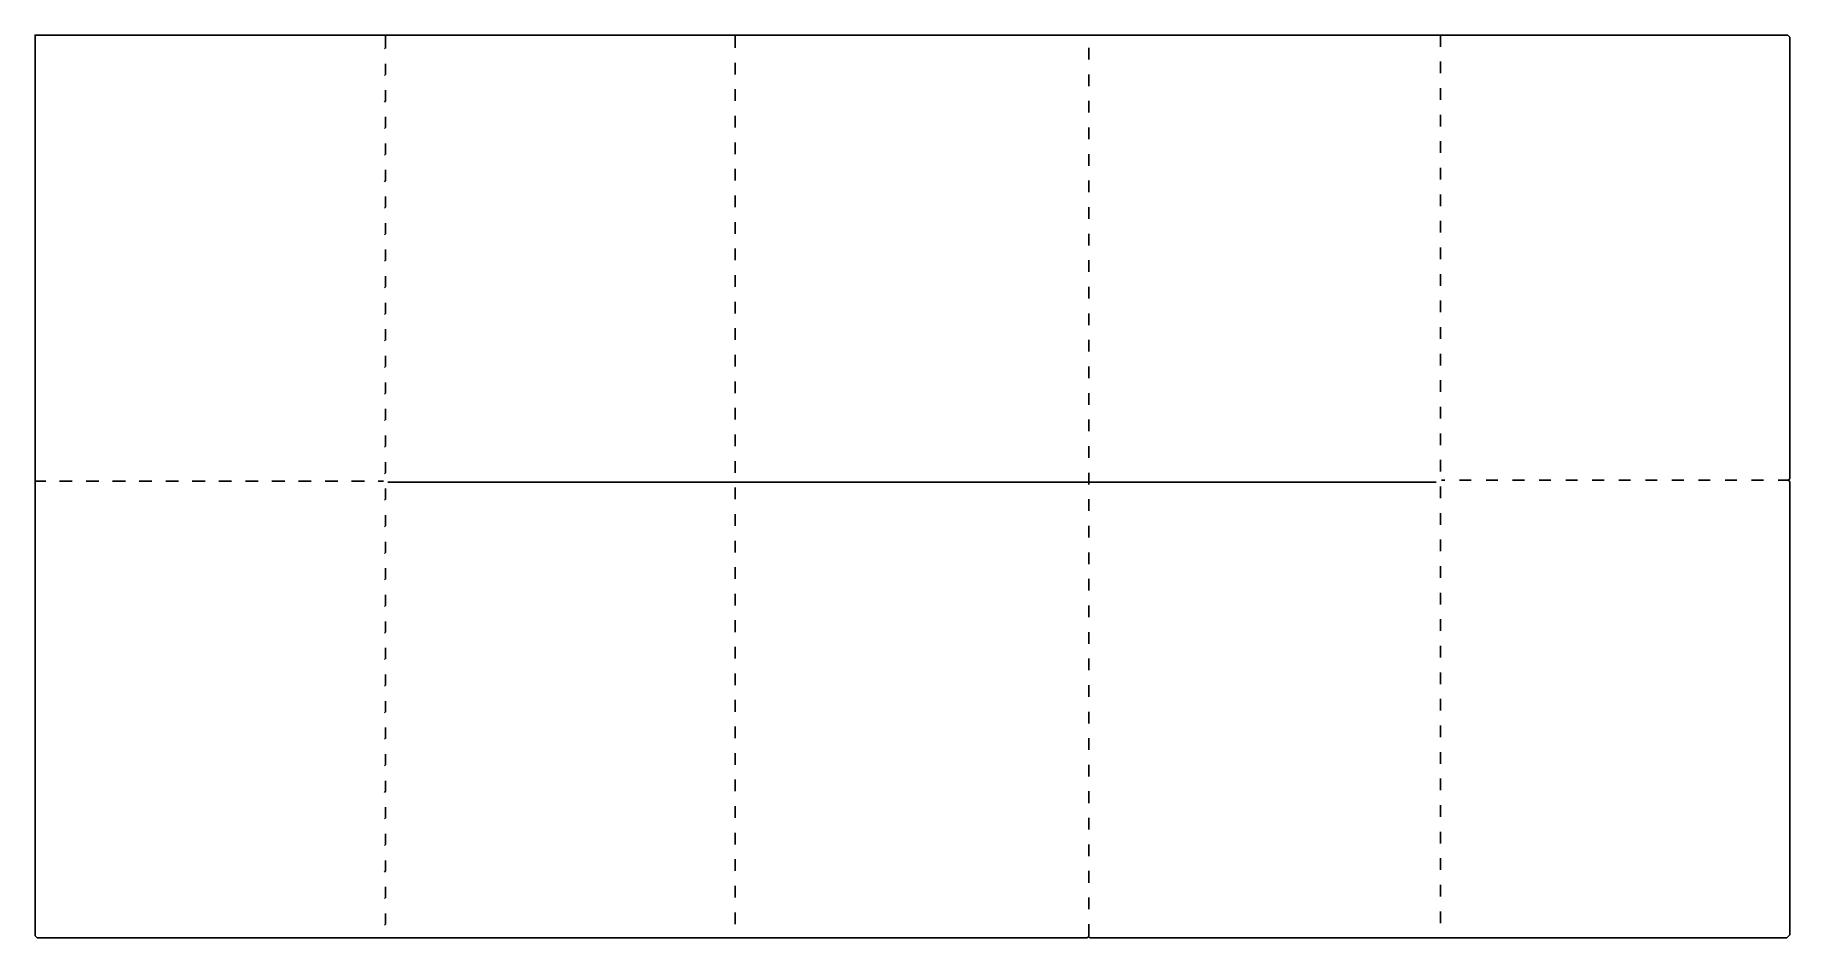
# Model space of a CAD drawing. Extents: x 85 to 1737, y 45 to 895.
import ezdxf

# ---------------------------------------------------------------- set-up
doc = ezdxf.new("R2010")
doc.units = 0
doc.layers.get('0').update_dxf_attribs({"linetype": 'CONTINUOUS'})

msp = doc.modelspace()

# ---------------------------------------------------------------- linework, layer by layer
at = {"color": 250, "linetype": 'CONTINUOUS'}
for points in [[(1077, 46), (1078, 45), (1734, 45), (1737, 48), (1737, 474), (1736, 476), (1737, 478), (1737, 893), (1735, 895), (85, 895), (85, 475), (85, 47), (87, 45), (1075, 45), (1077, 46), (1077, 58)], [(744, 883), (744, 895)], [(1408, 884), (1408, 895)], [(1077, 872), (1077, 883)], [(744, 858), (744, 869)], [(1408, 859), (1408, 870)], [(744, 833), (744, 844)], [(1077, 847), (1077, 858)], [(1408, 834), (1408, 845)], [(1077, 822), (1077, 833)], [(744, 808), (744, 819)], [(1408, 809), (1408, 820)], [(744, 783), (744, 794)], [(1077, 797), (1077, 808)], [(1408, 784), (1408, 795)], [(1077, 772), (1077, 783)], [(744, 758), (744, 769)], [(1408, 759), (1408, 770)], [(744, 733), (744, 744)], [(1077, 747), (1077, 758)], [(1408, 734), (1408, 745)], [(1077, 722), (1077, 733)], [(744, 708), (744, 719)], [(1408, 709), (1408, 720)], [(744, 683), (744, 694)], [(1077, 697), (1077, 708)], [(1408, 684), (1408, 695)], [(1077, 672), (1077, 683)], [(744, 658), (744, 669)], [(1408, 659), (1408, 670)], [(1077, 647), (1077, 658)], [(1408, 634), (1408, 645)], [(744, 633), (744, 644)], [(1077, 622), (1077, 633)], [(744, 608), (744, 619)], [(1408, 609), (1408, 620)], [(1077, 597), (1077, 608)], [(1408, 584), (1408, 595)], [(744, 583), (744, 594)], [(1077, 572), (1077, 583)], [(744, 558), (744, 569)], [(1408, 559), (1408, 570)], [(1077, 547), (1077, 558)], [(744, 533), (744, 544)], [(1077, 522), (1077, 533)], [(1408, 534), (1408, 545)], [(744, 508), (744, 519)], [(1408, 509), (1408, 520)], [(1077, 497), (1077, 508)], [(744, 483), (744, 494)], [(1077, 472), (1077, 474), (1077, 483)], [(1408, 484), (1408, 495)], [(85, 475), (95, 475)], [(108, 475), (120, 475)], [(133, 475), (145, 475)], [(158, 475), (170, 475)], [(183, 475), (195, 475)], [(208, 475), (220, 475)], [(233, 475), (245, 475)], [(258, 475), (270, 475)], [(283, 475), (295, 475)], [(308, 475), (320, 475)], [(333, 475), (345, 475)], [(358, 475), (370, 475)], [(383, 475), (395, 475)], [(417, 474), (1077, 474), (1404, 474)], [(744, 458), (744, 469)], [(1408, 459), (1408, 470)], [(1409, 476), (1412, 476)], [(1426, 476), (1437, 476)], [(1451, 476), (1462, 476)], [(1476, 476), (1487, 476)], [(1501, 476), (1512, 476)], [(1526, 476), (1537, 476)], [(1551, 476), (1562, 476)], [(1576, 476), (1587, 476)], [(1601, 476), (1612, 476)], [(1626, 476), (1637, 476)], [(1651, 476), (1662, 476)], [(1676, 476), (1687, 476)], [(1701, 476), (1712, 476)], [(1726, 476), (1736, 476)], [(1077, 447), (1077, 458)], [(744, 433), (744, 444)], [(1077, 422), (1077, 433)], [(1408, 434), (1408, 445)], [(744, 408), (744, 419)], [(1408, 409), (1408, 420)], [(1077, 397), (1077, 408)], [(744, 383), (744, 394)], [(1077, 372), (1077, 383)], [(1408, 384), (1408, 395)], [(744, 358), (744, 369)], [(1408, 359), (1408, 370)], [(1077, 347), (1077, 358)], [(744, 333), (744, 344)], [(1077, 322), (1077, 333)], [(1408, 334), (1408, 345)], [(744, 308), (744, 319)], [(1408, 309), (1408, 320)], [(1077, 297), (1077, 308)], [(744, 283), (744, 294)], [(1077, 272), (1077, 283)], [(1408, 284), (1408, 295)], [(744, 258), (744, 269)], [(1408, 259), (1408, 270)], [(1077, 247), (1077, 258)], [(744, 233), (744, 244)], [(1077, 222), (1077, 233)], [(1408, 234), (1408, 245)], [(744, 208), (744, 219)], [(1408, 209), (1408, 220)], [(1077, 197), (1077, 208)], [(744, 183), (744, 194)], [(1077, 172), (1077, 183)], [(1408, 184), (1408, 195)], [(744, 158), (744, 169)], [(1408, 159), (1408, 170)], [(1077, 147), (1077, 158)], [(744, 133), (744, 144)], [(1077, 122), (1077, 133)], [(1408, 134), (1408, 145)], [(744, 108), (744, 119)], [(1408, 109), (1408, 120)], [(1077, 97), (1077, 108)], [(744, 83), (744, 94)], [(1077, 72), (1077, 83)], [(1408, 84), (1408, 95)], [(744, 58), (744, 69)], [(1408, 59), (1408, 70)]]:
    msp.add_lwpolyline(points, dxfattribs=at)
at = {"color": 251, "linetype": 'CONTINUOUS'}
msp.add_lwpolyline([(414, 882), (415, 883), (415, 895)], dxfattribs=at)
at = {"color": 252, "linetype": 'CONTINUOUS'}
for points in [[(414, 857), (415, 858), (415, 868)], [(414, 832), (415, 833), (415, 843)], [(414, 807), (415, 808), (415, 818)], [(414, 782), (415, 783), (415, 793)], [(414, 757), (415, 758), (415, 768)], [(414, 732), (415, 733), (415, 743)], [(414, 707), (415, 708), (415, 718)], [(414, 682), (415, 683), (415, 693)], [(414, 657), (415, 658), (415, 668)], [(414, 632), (415, 633), (415, 643)], [(414, 607), (415, 608), (415, 618)], [(414, 582), (415, 583), (415, 593)], [(414, 557), (415, 558), (415, 568)], [(414, 532), (415, 533), (415, 543)], [(414, 507), (415, 508), (415, 518)], [(414, 482), (415, 483), (415, 493)], [(414, 457), (415, 458), (415, 468)], [(414, 432), (415, 433), (415, 443)], [(414, 407), (415, 408), (415, 418)], [(414, 382), (415, 383), (415, 393)], [(414, 357), (415, 358), (415, 368)], [(414, 332), (415, 333), (415, 343)], [(414, 307), (415, 308), (415, 318)], [(414, 282), (415, 283), (415, 293)], [(414, 257), (415, 258), (415, 268)], [(414, 232), (415, 233), (415, 243)], [(414, 207), (415, 208), (415, 218)], [(414, 182), (415, 183), (415, 193)], [(414, 157), (415, 158), (415, 168)], [(414, 132), (415, 133), (415, 143)], [(414, 107), (415, 108), (415, 118)], [(414, 82), (415, 83), (415, 93)], [(414, 57), (415, 58), (415, 68)]]:
    msp.add_lwpolyline(points, dxfattribs=at)
at = {"color": 27, "linetype": 'CONTINUOUS'}
msp.add_lwpolyline([(408, 475), (413, 475)], dxfattribs=at)

doc.saveas('drawing.dxf')
